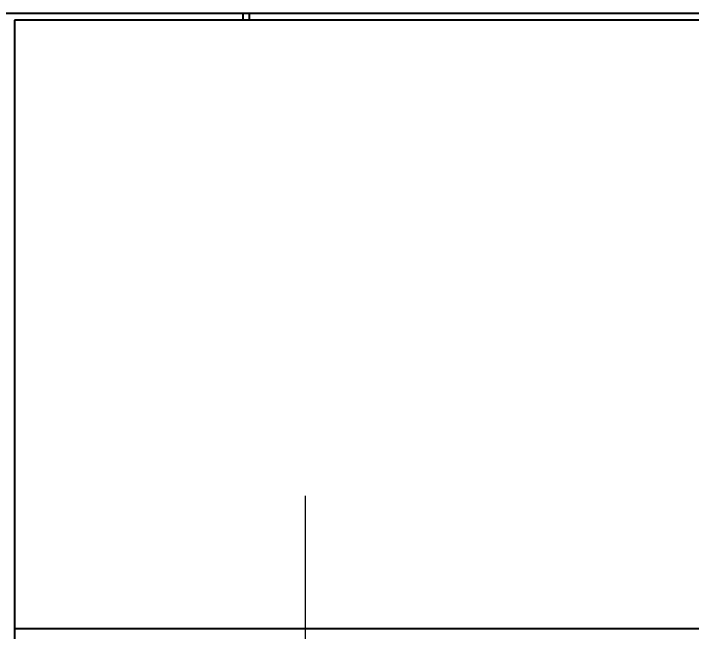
# Model space of a CAD drawing. Header units: millimetres. Extents: x 1293 to 41893, y 1011 to 26911.
# Drawn here: x 13086 to 13765, y 13220 to 13840 of the extents above; entities that cross this region are included whole.
import ezdxf

# ---------------------------------------------------------------- set-up
doc = ezdxf.new("R2010")
doc.units = ezdxf.units.MM
doc.header["$LTSCALE"] = 50
doc.linetypes.add('CENTERX2', pattern=[20.32, 12.7, -2.54, 2.54, -2.54])
doc.layers.add('CAPA_1', color=7, linetype='Continuous')
doc.layers.add('STRUC', color=4, linetype='Continuous')
doc.styles.add('SLDTEXTSTYLE0', font='TXT', dxfattribs={"width": 0.75})
doc.dimstyles.new('SLDDIMSTYLE0', dxfattribs={"dimtxt": 100, "dimasz": 100, "dimexe": 0, "dimexo": 0.0625, "dimgap": 25, "dimtad": 2, "dimdec": 0, "dimlfac": 1.5, "dimrnd": 1e-09, "dimzin": 12, "dimdsep": 46, "dimtxsty": 'SLDTEXTSTYLE0', "dimsah": 1, "dimcen": 0.09, "dimadec": 0, "dimazin": 3, "dimtfac": 1, "dimtdec": 0, "dimtofl": 0, "dimtmove": 0, "dimatfit": 3, "dimfxl": 1, "dimfrac": 2, "dimtolj": 1, "dimtzin": 12, "dimarcsym": 0})

# ---------------------------------------------------------------- blocks, each defined once
blk = doc.blocks.new('_D_19')
at = {"layer": 'CAPA_1', "transparency": 16777216}
for p, q in [((16745.16, 13594.82), (16745.16, 10791.15)), ((13378.61, 10942.55), (13378.61, 10791.15)), ((13378.61, 10841.15), (16745.16, 10841.15))]:
    blk.add_line(p, q, dxfattribs=at)
for points in [[(13378.61, 10841.15), (13478.61, 10825.76), (13478.61, 10856.53)], [(16745.16, 10841.15), (16645.16, 10856.53), (16645.16, 10825.76)]]:
    blk.add_solid(points, dxfattribs=at)
at = {"layer": 'CAPA_1', "transparency": 16777216, "insert": (14914.11, 10970.05), "char_height": 100, "attachment_point": 1, "style": 'SLDTEXTSTYLE0'}
blk.add_mtext('5050', dxfattribs=at)

msp = doc.modelspace()

# ---------------------------------------------------------------- linework, layer by layer
at = {"color": 7, "linetype": 'Continuous', "lineweight": 25}
for p, q in [((13316.043483, 13833.1732064), (13316.043483, 13839.8398731)), ((13322.393483, 13833.1732064), (13322.393483, 13839.8398731)), ((14284.393483, 13833.1732064), (13087.0601497, 13833.1732064)), ((13087.0601497, 13833.1732064), (13087.0601497, 13213.1732064)), ((13087.0601497, 13223.5732064), (14271.3768163, 13223.5732064))]:
    msp.add_line(p, q, dxfattribs=at)
at = {"layer": 'CAPA_1', "linetype": 'CENTERX2', "lineweight": 18, "ltscale": 0.666667}
msp.add_line((13378.6101497, 11006.0549012), (13378.6101497, 13356.5065398), dxfattribs=at)
at = {"layer": 'STRUC', "linetype": 'Continuous', "lineweight": 25}
msp.add_line((14284.393483, 13839.8398731), (10510.5315994, 13839.8398731), dxfattribs=at)

# ---------------------------------------------------------------- dimensions: what is measured, and where the dimension line sits
at = {"layer": 'CAPA_1'}
dim = msp.add_linear_dim(base=(16745.1618891, 10841.1478125), p1=(13378.6101497, 11006.0549012), p2=(16745.1618891, 13658.3232972), dimstyle='SLDDIMSTYLE0', dxfattribs=at)
dim.commit()
dim.dimension.update_dxf_attribs({"geometry": '_D_19', "text_midpoint": (15061.8860194, 10841.1478125), "dimtype": 160})

doc.saveas('drawing.dxf')
